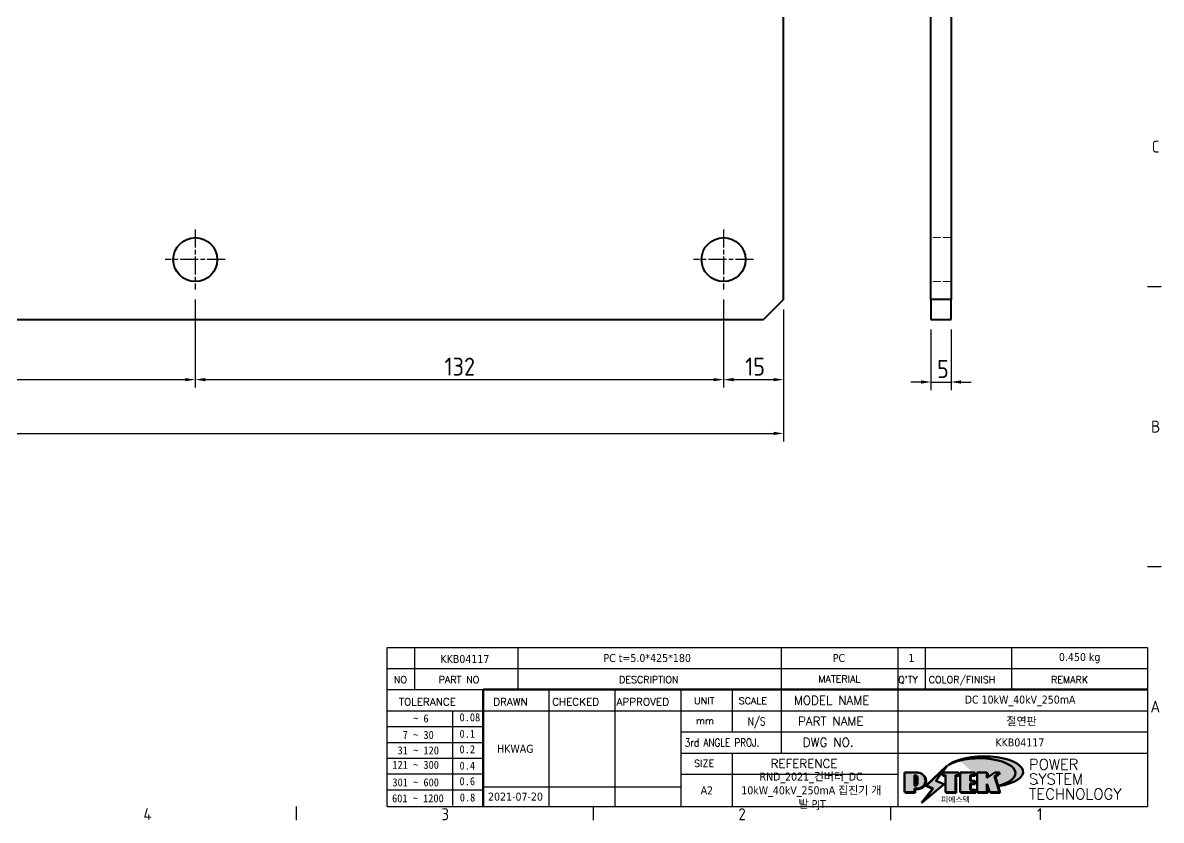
# Model space of a CAD drawing. Header units: millimetres. Extents: x 0 to 594, y 0 to 420.
# Drawn here: x 302.9 to 587.4, y 6.6 to 205.9 of the extents above; entities that cross this region are included whole.
import ezdxf
from ezdxf.enums import TextEntityAlignment as Align

# ---------------------------------------------------------------- set-up
doc = ezdxf.new("R2010")
doc.units = ezdxf.units.MM
doc.linetypes.add('CHAIN', pattern=[0.35429999999999995, 0.2362, -0.0295, 0.0591, -0.0295])
doc.linetypes.add('DASHED', pattern=[0.2067, 0.1654, -0.0413])
doc.layers.get('0').update_dxf_attribs({"color": 3, "lineweight": 25})
for name, color, linetype, lineweight in [('가려진 것(ISO)', 2, 'DASHED', 18), ('가시적인 것(ISO)', 3, 'Continuous', 40), ('경계(ISO)', 7, 'Continuous', 25), ('제목(ISO)', 5, 'Continuous', 50), ('중심 표식(ISO)', 1, 'Continuous', 25), ('치수(ISO)', 2, 'Continuous', 25), ('해치(ISO)', 7, 'Continuous', 18)]:
    doc.layers.add(name, color=color, linetype=linetype, lineweight=lineweight)
doc.styles.add('HAN_291', font='')
doc.styles.add('HAN_370', font='', dxfattribs={"width": 2})
doc.styles.add('RC_284', font='ROMANC.shx')
doc.styles.add('RC_287', font='ROMANC.shx')
doc.styles.add('RC_292', font='ROMANC.shx')
doc.styles.add('ROMANT_294', font='romant.shx')
doc.styles.add('문자 텍스트_PSTEK_POSCO', font='isocp.shx')
doc.styles.add('치수 텍스트_PSTEK_POSCO', font='isocp.shx')
doc.styles.add('텍스트 스타일198', font='tahoma.ttf')
doc.styles.add('텍스트 스타일333', font='ROMANC.shx', dxfattribs={"width": 0.800000011920929})
doc.styles.get('HAN_291').set_extended_font_data('GulimChe')
doc.styles.get('HAN_370').set_extended_font_data('GulimChe')
doc.dimstyles.new('치수_PSTEK_POSCO', dxfattribs={"dimtxt": 4.5, "dimasz": 2.5, "dimexe": 2, "dimexo": 2.5, "dimgap": 1, "dimtad": 1, "dimrnd": 1e-08, "dimdsep": 46, "dimtxsty": '치수 텍스트_PSTEK_POSCO', "dimcen": 0.09, "dimdle": 10, "dimclrd": 7, "dimclre": 7, "dimclrt": 2, "dimadec": 1, "dimazin": 2, "dimtfac": 1, "dimtmove": 0, "dimatfit": 3, "dimfxl": 0, "dimtolj": 1, "dimlwd": -1, "dimlwe": -1, "dimarcsym": 0})

# ---------------------------------------------------------------- blocks, each defined once
blk = doc.blocks.new('경계 Default Border')
at = {"layer": '경계(ISO)'}
for p, q in [((584.0000152587891, 140), (587.400016784668, 140)), ((584.0000152587891, 70), (587.400016784668, 70)), ((371.25, 10), (371.25, 6.599999666213989)), ((445.4999923706055, 10), (445.4999923706055, 6.599999666213989)), ((519.7499847412109, 10), (519.7499847412109, 6.599999666213989))]:
    blk.add_line(p, q, dxfattribs=at)
at = {"layer": '경계(ISO)', "color": 2, "char_height": 3.00000011920929, "attachment_point": 7, "style": '문자 텍스트_PSTEK_POSCO'}
for s, insert in [('C', (585.0445395201642, 173.4713944559917)), ('B', (584.8782702028949, 103.4713944559917)), ('A', (584.7144008173592, 33.49284856929444)), ('4', (333.0984701308117, 6.59999988079071)), ('3', (407.5435395229536, 6.57139439638704)), ('2', (481.752739416884, 6.57139439638704)), ('1', (556.3610661041481, 6.59999988079071))]:
    blk.add_mtext(s, dxfattribs=dict(at, insert=insert))
blk = doc.blocks.new('제목 블록 PSTEK')
h = blk.add_hatch(color=1)
edge = h.paths.add_edge_path(flags=0)
edge.add_line((314.2242174273352, 19.60711530335299), (314.2242174273352, 17.00126995915134))
edge.add_line((314.2242174273352, 17.00126995915134), (314.3485873187598, 17.00126995915134))
edge.add_arc((314.3485873187598, 17.6527312952023), 0.6514613360509371, 270, 360)
edge.add_line((315.0000486548106, 17.6527312952023), (315.0000486548106, 18.95565396730211))
edge.add_arc((314.3485873187598, 18.95565396730212), 0.6514613360508712, 0, 90)
edge.add_line((314.3485873187598, 19.60711530335299), (314.2242174273352, 19.60711530335299))
edge = h.paths.add_edge_path()
edge.add_arc((314.9847713324306, 18.28938669179658), 1.969189947606664, 269.9999999999959, 450)
edge.add_line((314.9847713324306, 20.25857663940318), (311.7664314776902, 20.25857663940324))
edge.add_line((311.7664314776902, 20.25857663940324), (311.7664314776902, 15.3430047401139))
edge.add_line((311.7664314776902, 15.3430047401139), (314.2242174273352, 15.3430047401139))
edge.add_line((314.2242174273352, 15.3430047401139), (314.2242174273352, 16.32019674418991))
edge.add_line((314.2242174273352, 16.32019674418991), (314.9847713324307, 16.32019674418991))
for color, points in [(252, [(317.2195697678507, 17.0593801673321), (322.0326348870767, 21.62682475217465), (322.2781991042243, 21.94392121864296), (317.0471853425802, 16.97985676345368), (318.7512090904202, 16.1899260703855), (316.0018030350395, 12.71868385740789), (316.3356552234328, 13.00206718743325), (318.9235935156908, 16.2694494742633)]), (5, [(321.6183518841322, 17.4193704504104), (319.5281351041078, 18.24969419629727), (322.4505835294948, 22.02344462252142), (317.2195697678507, 17.0593801673321), (318.9235935156908, 16.2694494742633), (316.1741874603099, 12.79820726128571)]), (1, [(324.4839107253602, 19.60711530335299), (325.2419748254881, 19.60711530335299), (325.2419748254881, 20.25857663940324), (321.2266040451076, 20.25857663940324), (321.2266040451076, 19.60711530335299), (321.9846681452406, 19.60711530335299), (321.9846681452406, 15.3430047401139), (324.4839107253602, 15.3430047401139)]), (252, [(324.6615819988275, 19.45905590879572), (325.4196460989604, 19.45905590879572), (325.4196460989604, 20.11051724484596), (325.2419748254881, 20.11051724484596), (325.2419748254881, 19.60711530335299), (324.4839107253602, 19.60711530335299), (324.4839107253602, 15.3430047401139), (322.1623394187076, 15.3430047401139), (322.1623394187076, 15.19494534555726), (324.6615819988275, 15.19494534555726)]), (1, [(329.2277337269622, 20.25857663940324), (325.65654113025, 20.25857663940324), (325.65654113025, 15.3430047401139), (329.3580259941756, 15.3430047401139), (329.3580259941756, 15.9944660761648), (328.1137701654877, 15.9944660761648), (328.1137701654877, 17.56360607323003), (329.2277337269622, 17.56360607323003), (329.2277337269622, 18.25543873810179), (328.1137701654877, 18.25543873810179), (328.1137701654877, 19.60711530335299), (329.2277337269622, 19.60711530335299)]), (252, [(328.2914414389548, 19.45905590879572), (329.4054050004294, 19.45905590879572), (329.4054050004294, 20.11051724484596), (329.2277337269622, 20.11051724484596), (329.2277337269622, 19.60711530335299), (328.1137701654877, 19.60711530335299), (328.1137701654877, 18.25543873810179), (328.2914414389548, 18.25543873810179)]), (1, [(332.3312149849806, 20.25857663940324), (329.8592894925411, 20.25857663940324), (329.8592894925411, 15.3430047401139), (332.3312149849806, 15.3430047401139), (332.3312149849806, 17.4318630164523), (333.0701931098801, 15.3430047401139), (335.4855464857051, 15.3430047401139), (334.2514536401189, 19.30614745124769), (335.4379594596742, 20.25857663940324), (334.3071782107978, 20.25857663940324), (332.3312149849806, 18.99741471888304)]), (252, [(332.5088862584528, 20.1105172448466), (332.3312149849806, 20.1105172448466), (332.3312149849806, 18.99741471888368), (332.5088862584528, 19.11081371413894)]), (252, [(335.6156307331414, 20.11051724484596), (335.2535118015555, 20.11051724484596), (334.2514536401189, 19.30614745124769), (335.4855464857051, 15.3430047401139), (333.1954852176545, 15.3430047401139), (333.2478643833523, 15.19494534555726), (335.6632177591723, 15.19494534555726), (334.4291249135862, 19.15808805669106)]), (252, [(321.9846681452406, 19.60711530335299), (321.4042753185749, 19.60711530335299), (321.4042753185749, 19.45905590879572), (321.9846681452406, 19.45905590879572)]), (252, [(328.2914414389548, 17.41554667867274), (329.4054050004294, 17.41554667867274), (329.4054050004294, 18.10737934354514), (329.2277337269622, 18.10737934354514), (329.2277337269622, 17.56360607323003), (328.1137701654877, 17.56360607323003), (328.1137701654877, 15.9944660761648), (328.2914414389548, 15.9944660761648)]), (252, [(332.5088862584528, 16.92964231796647), (332.3312149849806, 17.43186301645164), (332.3312149849806, 15.3430047401139), (330.0369607660135, 15.3430047401139), (330.0369607660135, 15.19494534555726), (332.5088862584528, 15.19494534555726)]), (252, [(329.5356972676428, 15.8464066816075), (329.3580259941756, 15.8464066816075), (329.3580259941756, 15.3430047401139), (325.8342124037171, 15.3430047401139), (325.8342124037171, 15.19494534555726), (329.5356972676428, 15.19494534555726)])]:
    blk.add_hatch(color=color).paths.add_polyline_path(points)
h = blk.add_hatch(color=252)
edge = h.paths.add_edge_path()
edge.add_arc((314.9847713324309, 18.28938669179657), 1.969189947606666, 270, 406.8278729790604)
edge.add_arc((315.1624426058984, 18.1413272972396), 1.969189947606962, -90, 53.560984836317004, ccw=False)
edge.add_line((315.1624426058984, 16.17213734963263), (314.4018887008024, 16.17213734963263))
edge.add_line((314.4018887008024, 16.17213734963263), (314.4018887008024, 15.19494534555726))
edge.add_line((314.4018887008024, 15.19494534555726), (311.9441027511573, 15.19494534555726))
edge.add_line((311.9441027511573, 15.19494534555726), (311.9441027511573, 15.3430047401139))
edge.add_line((311.9441027511573, 15.3430047401139), (314.2242174273352, 15.3430047401139))
edge.add_line((314.2242174273352, 15.3430047401139), (314.2242174273352, 16.32019674418991))
edge.add_line((314.2242174273352, 16.32019674418991), (314.9847713324309, 16.32019674418991))
h = blk.add_hatch(color=252)
edge = h.paths.add_edge_path()
edge.add_line((314.4018887008024, 19.45905590879572), (314.5262585922315, 19.45905590879572))
edge.add_arc((314.5262585922314, 18.80759457274939), 0.6514613360463194, 60.4189348879147, 90.00000000000318, ccw=False)
edge.add_arc((314.3485873187602, 18.95565396730057), 0.6514613360524251, 39.96992292766206, 90.00000000009999)
edge.add_line((314.3485873187591, 19.60711530335307), (314.2242174273352, 19.60711530335298))
edge.add_line((314.2242174273352, 19.60711530335299), (314.2242174273352, 17.00126995915134))
edge.add_line((314.2242174273352, 17.00126995915134), (314.3485873187591, 17.00126995915134))
edge.add_arc((314.3485873187568, 17.652731295233), 0.6514613360816299, 270.0000000002, 274.6930825552478)
edge.add_line((314.4018887008024, 17.0034541317032), (314.4018887008024, 19.45905590879572))
at = {"layer": '해치(ISO)'}
h = blk.add_hatch(color=140, dxfattribs=at)
edge = h.paths.add_edge_path()
edge.add_ellipse((330.3660919371412, 20.15576403068321), major_axis=(9.100907360794343, 0), ratio=0.4069904968023172, start_angle=301.3098473703837, end_angle=507.7436900681698)
edge.add_ellipse((331.5340919371412, 20.4634168429492), major_axis=(-9.82350664112931, 0), ratio=0.3942600559756514, start_angle=111.51207141178469, end_angle=334.47025347086895, ccw=False)
edge.add_line((335.1363447531188, 16.8601935978785), (335.0955236905705, 16.99119398620872))
at = {"color": 180}
for p, q in [((182.475792979055, 11.79100474011392), (182.4757929790549, 51.56524660363496)), ((182.4757929790549, 51.56524660363496), (372.4757929537551, 51.56524660363496)), ((189.2651435055721, 51.56524660363496), (189.2651435055722, 41.00524660363494)), ((215.2152739891528, 41.00524660363494), (215.2152739891528, 51.56524660363496)), ((280.8758854511282, 51.56524660363496), (280.8758854511282, 41.00524660363494)), ((310.0881549537552, 51.56524660363496), (310.0881549537553, 41.00524660363494)), ((316.9044520275131, 51.56524660363496), (316.9044520275127, 41.00524660363494)), ((338.4566026226726, 51.56524660363496), (338.4566026226727, 41.00524660363494)), ((372.4757929537551, 51.56524660363496), (372.4757929537551, 11.79100474011389)), ((182.475792979055, 46.2852466036349), (372.4757929537551, 46.28524660363492)), ((182.475792979055, 41.00524660363493), (206.451475290024, 41.00524660363493)), ((222.9401812389276, 11.79100474011392), (222.9401812389276, 41.00524660363494)), ((239.4288871878316, 11.79100474011392), (239.4288871878316, 41.00524660363494)), ((255.9175931367356, 11.79100474011392), (255.9175931367356, 41.00524660363494)), ((268.6918866058747, 41.00524660363494), (268.6918866058747, 30.44524660363498)), ((280.8758854511282, 41.00524660363494), (280.8758854511282, 25.16524660363502)), ((310.088154953755, 41.00524660363494), (310.088154953755, 11.79100474011392)), ((182.475792979055, 35.72524660363497), (206.451475290024, 35.72524660363497)), ((198.8621818849491, 12.02524660363491), (198.8621818849491, 35.72524660363497)), ((206.451475290024, 35.72524660363497), (372.4757929537551, 35.72524660363497)), ((182.475792979055, 31.77524660363492), (206.451475290024, 31.77524660363492)), ((255.917593136736, 30.44524660363498), (372.4757929537552, 30.44524660363501)), ((182.475792979055, 27.82524660363487), (206.451475290024, 27.82524660363487)), ((182.475792979055, 23.87524660363505), (206.451475290024, 23.87524660363505)), ((255.9175931367359, 25.16524660363502), (372.4757929537552, 25.165246603635)), ((268.6918866058744, 25.16524660363502), (268.6918866058744, 11.79100474011392)), ((182.475792979055, 19.92524660363478), (206.451475290024, 19.92524660363478)), ((255.9175931367359, 19.88524660363481), (310.0881549537553, 19.88524660363481)), ((182.475792979055, 15.97524660363496), (206.451475290024, 15.97524660363496)), ((206.451475290024, 16.74100474011396), (255.9175931367359, 16.74100474011396)), ((182.475792979055, 11.79100474011392), (372.4757929537551, 11.79100474011389))]:
    blk.add_line(p, q, dxfattribs=at)
at = {"color": 7, "lineweight": 50}
for p, q in [((206.4514752900237, 11.79100474011392), (206.4514752900237, 41.00524660363494)), ((206.451475290024, 41.00524660363494), (372.4757929537551, 41.00524660363496))]:
    blk.add_line(p, q, dxfattribs=at)
at = {"color": 7}
for p, q in [((311.7664314776902, 20.25900474011391), (311.7664314776902, 15.34300474011391)), ((314.9847713324309, 20.25857663940324), (311.7664314776902, 20.25857663940324)), ((314.9847713324309, 20.25857663940324), (311.7664314776902, 20.25857663940324)), ((311.7664314776902, 20.25857663940324), (311.7664314776902, 15.3430047401139)), ((322.2781991042243, 21.94392121864296), (317.0471853425802, 16.97985676345368)), ((322.4505835294948, 22.02344462252142), (317.2195697678507, 17.0593801673321)), ((317.2195697678507, 17.0593801673321), (322.0326348870767, 21.62682475217465)), ((319.5281351041078, 18.24969419629727), (322.4505835294948, 22.02344462252142)), ((325.2419748254881, 20.25857663940324), (321.2266040451076, 20.25857663940324)), ((321.2266040451076, 20.25857663940324), (321.2266040451076, 19.60711530335299)), ((325.2419748254881, 20.25857663940324), (321.2266040451076, 20.25857663940324)), ((321.2266040451076, 20.25857663940324), (321.2266040451076, 19.60711530335299)), ((322.0326348870767, 21.62682475217465), (322.2781991042243, 21.94392121864296)), ((325.2419748254881, 19.60711530335299), (325.2419748254881, 20.25857663940324)), ((325.2419748254881, 19.60711530335299), (325.2419748254881, 20.25857663940324)), ((325.4196460989604, 20.11051724484596), (325.2419748254881, 20.11051724484596)), ((325.2419748254881, 20.11051724484596), (325.2419748254881, 19.60711530335299)), ((325.4196460989604, 19.45905590879572), (325.4196460989604, 20.11051724484596)), ((329.2277337269622, 20.25857663940324), (325.65654113025, 20.25857663940324)), ((325.65654113025, 20.25857663940324), (325.65654113025, 15.3430047401139)), ((325.65654113025, 20.25857663940324), (325.65654113025, 15.3430047401139)), ((329.2277337269622, 20.25857663940324), (325.65654113025, 20.25857663940324)), ((329.2277337269622, 19.60711530335299), (329.2277337269622, 20.25857663940324)), ((329.2277337269622, 19.60711530335299), (329.2277337269622, 20.25857663940324)), ((329.4054050004294, 20.11051724484596), (329.2277337269622, 20.11051724484596)), ((329.2277337269622, 20.11051724484596), (329.2277337269622, 19.60711530335299)), ((329.4054050004294, 19.45905590879572), (329.4054050004294, 20.11051724484596)), ((332.3312149849806, 20.25857663940324), (329.8592894925411, 20.25857663940324)), ((329.8592894925411, 20.25857663940324), (329.8592894925411, 15.3430047401139)), ((329.8592894925411, 20.25857663940324), (329.8592894925411, 15.3430047401139)), ((332.3312149849806, 20.25857663940324), (329.8592894925411, 20.25857663940324)), ((334.3071782107978, 20.25857663940324), (332.3312149849806, 18.99741471888304)), ((332.3312149849806, 18.99741471888304), (332.3312149849806, 20.25857663940324)), ((334.3071782107978, 20.25857663940324), (332.3312149849806, 18.99741471888304)), ((332.3312149849806, 18.99741471888304), (332.3312149849806, 20.25857663940324)), ((332.5088862584528, 20.1105172448466), (332.3312149849806, 20.1105172448466)), ((332.3312149849806, 20.1105172448466), (332.3312149849806, 18.99741471888368)), ((332.5088862584528, 19.11081371413894), (332.5088862584528, 20.1105172448466)), ((334.2514536401189, 19.30614745124769), (335.4379594596742, 20.25857663940324)), ((334.2514536401189, 19.30614745124769), (335.4379594596742, 20.25857663940324)), ((335.2535118015555, 20.11051724484596), (334.2514536401189, 19.30614745124769)), ((335.4379594596742, 20.25857663940324), (334.3071782107978, 20.25857663940324)), ((335.4379594596742, 20.25857663940324), (334.3071782107978, 20.25857663940324)), ((334.4291249135862, 19.15808805669104), (335.6156307331414, 20.11051724484596)), ((335.6156307331414, 20.11051724484596), (335.2535118015555, 20.11051724484596)), ((314.2242174273352, 17.00126995915134), (314.2242174273352, 19.60711530335299)), ((314.2242174273352, 19.60711530335299), (314.3485873187591, 19.60711530335299)), ((314.3485873187591, 19.60711530335299), (314.2242174273352, 19.60711530335299)), ((314.2242174273352, 19.60711530335299), (314.2242174273352, 17.00126995915134)), ((314.2242174273352, 17.00126995915134), (314.2242174273352, 19.60711530335299)), ((314.2242174273352, 19.60711530335299), (314.3485873187591, 19.60711530335299)), ((314.4018887008024, 19.45905590879572), (314.5262585922314, 19.45905590879572)), ((314.4018887008024, 17.0034541317032), (314.4018887008024, 19.45905590879572)), ((315.0000486548106, 18.95565396730275), (315.0000486548106, 17.65273129520161)), ((315.0000486548106, 18.95565396730275), (315.0000486548106, 17.65273129520161)), ((316.1741874603099, 12.79820726128571), (321.6183518841322, 17.4193704504104)), ((321.6183518841322, 17.4193704504104), (319.5281351041078, 18.24969419629727)), ((321.2266040451076, 19.60711530335299), (321.9846681452406, 19.60711530335299)), ((321.2266040451076, 19.60711530335299), (321.9846681452406, 19.60711530335299)), ((321.4042753185749, 19.60711530335299), (321.4042753185749, 19.45905590879572)), ((321.9846681452406, 19.60711530335299), (321.4042753185749, 19.60711530335299)), ((321.4042753185749, 19.45905590879572), (321.9846681452406, 19.45905590879572)), ((321.9846681452406, 19.60711530335299), (321.9846681452406, 15.3430047401139)), ((321.9846681452406, 19.45905590879572), (321.9846681452406, 19.60711530335299)), ((321.9846681452406, 19.60711530335299), (321.9846681452406, 15.3430047401139)), ((324.4839107253602, 19.60711530335299), (325.2419748254881, 19.60711530335299)), ((324.4839107253602, 15.3430047401139), (324.4839107253602, 19.60711530335299)), ((325.2419748254881, 19.60711530335299), (324.4839107253602, 19.60711530335299)), ((324.4839107253602, 19.60711530335299), (324.4839107253602, 15.3430047401139)), ((324.4839107253602, 19.60711530335299), (325.2419748254881, 19.60711530335299)), ((324.4839107253602, 15.3430047401139), (324.4839107253602, 19.60711530335299)), ((324.6615819988275, 19.45905590879572), (325.4196460989604, 19.45905590879572)), ((324.6615819988275, 15.19494534555726), (324.6615819988275, 19.45905590879572)), ((328.1137701654877, 18.25543873810179), (328.1137701654877, 19.60711530335299)), ((328.1137701654877, 19.60711530335299), (329.2277337269622, 19.60711530335299)), ((329.2277337269622, 19.60711530335299), (328.1137701654877, 19.60711530335299)), ((328.1137701654877, 19.60711530335299), (328.1137701654877, 18.25543873810179)), ((328.1137701654877, 18.25543873810179), (328.1137701654877, 19.60711530335299)), ((328.1137701654877, 19.60711530335299), (329.2277337269622, 19.60711530335299)), ((329.2277337269622, 18.25543873810179), (328.1137701654877, 18.25543873810179)), ((328.1137701654877, 18.25543873810179), (328.2914414389548, 18.25543873810179)), ((329.2277337269622, 18.25543873810179), (328.1137701654877, 18.25543873810179)), ((328.1137701654877, 17.56360607323003), (329.2277337269622, 17.56360607323003)), ((328.1137701654877, 15.9944660761648), (328.1137701654877, 17.56360607323003)), ((329.2277337269622, 17.56360607323003), (328.1137701654877, 17.56360607323003)), ((328.1137701654877, 17.56360607323003), (328.1137701654877, 15.9944660761648)), ((328.1137701654877, 17.56360607323003), (329.2277337269622, 17.56360607323003)), ((328.1137701654877, 15.9944660761648), (328.1137701654877, 17.56360607323003)), ((328.2914414389548, 18.25543873810179), (328.2914414389548, 19.45905590879572)), ((328.2914414389548, 19.45905590879572), (329.4054050004294, 19.45905590879572)), ((328.2914414389548, 15.9944660761648), (328.2914414389548, 17.41554667867274)), ((328.2914414389548, 17.41554667867274), (329.4054050004294, 17.41554667867274)), ((329.2277337269622, 17.56360607323003), (329.2277337269622, 18.25543873810179)), ((329.2277337269622, 17.56360607323003), (329.2277337269622, 18.25543873810179)), ((329.4054050004294, 18.10737934354514), (329.2277337269622, 18.10737934354514)), ((329.2277337269622, 18.10737934354514), (329.2277337269622, 17.56360607323003)), ((329.4054050004294, 17.41554667867274), (329.4054050004294, 18.10737934354514)), ((332.3312149849806, 18.99741471888368), (332.5088862584528, 19.11081371413894)), ((332.3312149849806, 17.4318630164523), (333.0701931098801, 15.3430047401139)), ((332.3312149849806, 15.3430047401139), (332.3312149849806, 17.4318630164523)), ((332.5088862584528, 16.92964231796647), (332.3312149849806, 17.43186301645164)), ((332.3312149849806, 17.43186301645164), (332.3312149849806, 15.3430047401139)), ((332.3312149849806, 17.4318630164523), (333.0701931098801, 15.3430047401139)), ((332.3312149849806, 15.3430047401139), (332.3312149849806, 17.4318630164523)), ((335.4855464857051, 15.3430047401139), (334.2514536401189, 19.30614745124769)), ((334.2514536401189, 19.30614745124769), (335.4855464857051, 15.3430047401139)), ((335.4855464857051, 15.3430047401139), (334.2514536401189, 19.30614745124769)), ((335.6632177591723, 15.19494534555726), (334.4291249135862, 19.15808805669104)), ((345.0447381189468, 17.50375595811051), (344.9867755289346, 17.689895936919)), ((311.7664314776902, 15.3430047401139), (314.2242174273352, 15.3430047401139)), ((311.7664314776902, 15.3430047401139), (314.2242174273352, 15.3430047401139)), ((314.2242174273352, 15.3430047401139), (311.9441027511573, 15.3430047401139)), ((311.9441027511573, 15.3430047401139), (311.9441027511573, 15.19494534555726)), ((311.9441027511573, 15.19494534555726), (314.4018887008024, 15.19494534555726)), ((314.3485873187591, 17.00126995915134), (314.2242174273352, 17.00126995915134)), ((314.2242174273352, 17.00126995915134), (314.3485873187591, 17.00126995915134)), ((314.3485873187591, 17.00126995915134), (314.2242174273352, 17.00126995915134)), ((314.2242174273352, 16.32019674418991), (314.9847713324309, 16.32019674418991)), ((314.2242174273352, 15.3430047401139), (314.2242174273352, 16.32019674418991)), ((314.9847713324309, 16.32019674418991), (314.2242174273352, 16.32019674418991)), ((314.2242174273352, 16.32019674418991), (314.2242174273352, 15.3430047401139)), ((314.2242174273352, 16.32019674418991), (314.9847713324309, 16.32019674418991)), ((314.2242174273352, 15.3430047401139), (314.2242174273352, 16.32019674418991)), ((314.4018887008024, 16.17213734963263), (315.162442605898, 16.17213734963263)), ((314.4018887008024, 15.19494534555726), (314.4018887008024, 16.17213734963263)), ((318.7512090904202, 16.1899260703855), (316.0018030350395, 12.71868385740789)), ((318.9235935156908, 16.2694494742633), (316.1741874603099, 12.79820726128571)), ((316.3356552234328, 13.00206718743325), (318.9235935156908, 16.2694494742633)), ((317.0471853425802, 16.97985676345368), (318.7512090904202, 16.1899260703855)), ((318.9235935156908, 16.2694494742633), (317.2195697678507, 17.0593801673321)), ((317.2195697678507, 17.0593801673321), (318.9235935156908, 16.2694494742633)), ((321.9846681452406, 15.3430047401139), (324.4839107253602, 15.3430047401139)), ((321.9846681452406, 15.3430047401139), (324.4839107253602, 15.3430047401139)), ((324.4839107253602, 15.3430047401139), (322.1623394187076, 15.3430047401139)), ((322.1623394187076, 15.3430047401139), (322.1623394187076, 15.19494534555726)), ((322.1623394187076, 15.19494534555726), (324.6615819988275, 15.19494534555726)), ((325.65654113025, 15.3430047401139), (329.3580259941756, 15.3430047401139)), ((325.65654113025, 15.3430047401139), (329.3580259941756, 15.3430047401139)), ((329.3580259941756, 15.3430047401139), (325.8342124037171, 15.3430047401139)), ((325.8342124037171, 15.3430047401139), (325.8342124037171, 15.19494534555726)), ((325.8342124037171, 15.19494534555726), (329.5356972676428, 15.19494534555726)), ((329.3580259941756, 15.9944660761648), (328.1137701654877, 15.9944660761648)), ((328.1137701654877, 15.9944660761648), (328.2914414389548, 15.9944660761648)), ((329.3580259941756, 15.9944660761648), (328.1137701654877, 15.9944660761648)), ((329.3580259941756, 15.3430047401139), (329.3580259941756, 15.9944660761648)), ((329.3580259941756, 15.3430047401139), (329.3580259941756, 15.9944660761648)), ((329.5356972676428, 15.8464066816075), (329.3580259941756, 15.8464066816075)), ((329.3580259941756, 15.8464066816075), (329.3580259941756, 15.3430047401139)), ((329.5356972676428, 15.19494534555726), (329.5356972676428, 15.8464066816075)), ((329.8592894925411, 15.3430047401139), (332.3312149849806, 15.3430047401139)), ((329.8592894925411, 15.3430047401139), (332.3312149849806, 15.3430047401139)), ((332.3312149849806, 15.3430047401139), (330.0369607660135, 15.3430047401139)), ((330.0369607660135, 15.3430047401139), (330.0369607660135, 15.19494534555726)), ((330.0369607660135, 15.19494534555726), (332.5088862584528, 15.19494534555726)), ((332.5088862584528, 15.19494534555726), (332.5088862584528, 16.92964231796647)), ((333.0701931098801, 15.3430047401139), (335.4855464857051, 15.3430047401139)), ((333.0701931098801, 15.3430047401139), (335.4855464857051, 15.3430047401139)), ((335.4855464857051, 15.3430047401139), (333.1954852176545, 15.3430047401139)), ((333.1954852176545, 15.3430047401139), (333.2478643833523, 15.19494534555726)), ((333.2478643833523, 15.19494534555726), (335.6632177591723, 15.19494534555726)), ((316.0018030350395, 12.71868385740789), (316.3356552234328, 13.00206718743325))]:
    blk.add_line(p, q, dxfattribs=at)
at = {"color": 1}
for p, q in [((314.9847713324309, 20.25857663940324), (311.7664314776902, 20.25857663940324)), ((311.7664314776902, 20.25857663940324), (311.7664314776902, 15.3430047401139)), ((325.2419748254881, 20.25857663940324), (321.2266040451076, 20.25857663940324)), ((321.2266040451076, 20.25857663940324), (321.2266040451076, 19.60711530335299)), ((325.2419748254881, 19.60711530335299), (325.2419748254881, 20.25857663940324)), ((329.2277337269622, 20.25857663940324), (325.65654113025, 20.25857663940324)), ((325.65654113025, 20.25857663940324), (325.65654113025, 15.3430047401139)), ((329.2277337269622, 19.60711530335299), (329.2277337269622, 20.25857663940324)), ((332.3312149849806, 20.25857663940324), (329.8592894925411, 20.25857663940324)), ((329.8592894925411, 20.25857663940324), (329.8592894925411, 15.3430047401139)), ((334.3071782107978, 20.25857663940324), (332.3312149849806, 18.99741471888304)), ((332.3312149849806, 18.99741471888304), (332.3312149849806, 20.25857663940324)), ((334.2514536401189, 19.30614745124769), (335.4379594596742, 20.25857663940324)), ((335.4379594596742, 20.25857663940324), (334.3071782107978, 20.25857663940324)), ((314.2242174273352, 17.00126995915134), (314.2242174273352, 19.60711530335299)), ((314.2242174273352, 19.60711530335299), (314.3485873187591, 19.60711530335299)), ((315.0000486548106, 18.95565396730275), (315.0000486548106, 17.65273129520161)), ((321.2266040451076, 19.60711530335299), (321.9846681452406, 19.60711530335299)), ((321.9846681452406, 19.60711530335299), (321.9846681452406, 15.3430047401139)), ((324.4839107253602, 19.60711530335299), (325.2419748254881, 19.60711530335299)), ((324.4839107253602, 15.3430047401139), (324.4839107253602, 19.60711530335299)), ((328.1137701654877, 18.25543873810179), (328.1137701654877, 19.60711530335299)), ((328.1137701654877, 19.60711530335299), (329.2277337269622, 19.60711530335299)), ((329.2277337269622, 18.25543873810179), (328.1137701654877, 18.25543873810179)), ((328.1137701654877, 17.56360607323003), (329.2277337269622, 17.56360607323003)), ((328.1137701654877, 15.9944660761648), (328.1137701654877, 17.56360607323003)), ((329.2277337269622, 17.56360607323003), (329.2277337269622, 18.25543873810179)), ((332.3312149849806, 17.4318630164523), (333.0701931098801, 15.3430047401139)), ((332.3312149849806, 15.3430047401139), (332.3312149849806, 17.4318630164523)), ((335.4855464857051, 15.3430047401139), (334.2514536401189, 19.30614745124769)), ((311.7664314776902, 15.3430047401139), (314.2242174273352, 15.3430047401139)), ((314.3485873187591, 17.00126995915134), (314.2242174273352, 17.00126995915134)), ((314.2242174273352, 16.32019674418991), (314.9847713324309, 16.32019674418991)), ((314.2242174273352, 15.3430047401139), (314.2242174273352, 16.32019674418991)), ((321.9846681452406, 15.3430047401139), (324.4839107253602, 15.3430047401139)), ((325.65654113025, 15.3430047401139), (329.3580259941756, 15.3430047401139)), ((329.3580259941756, 15.9944660761648), (328.1137701654877, 15.9944660761648)), ((329.3580259941756, 15.3430047401139), (329.3580259941756, 15.9944660761648)), ((329.8592894925411, 15.3430047401139), (332.3312149849806, 15.3430047401139)), ((333.0701931098801, 15.3430047401139), (335.4855464857051, 15.3430047401139))]:
    blk.add_line(p, q, dxfattribs=at)
at = {"color": 5}
for p, q in [((322.4505835294948, 22.02344462252142), (317.2195697678507, 17.0593801673321)), ((319.5281351041078, 18.24969419629727), (322.4505835294948, 22.02344462252142)), ((316.1741874603099, 12.79820726128571), (321.6183518841322, 17.4193704504104)), ((321.6183518841322, 17.4193704504104), (319.5281351041078, 18.24969419629727)), ((318.9235935156908, 16.2694494742633), (316.1741874603099, 12.79820726128571)), ((317.2195697678507, 17.0593801673321), (318.9235935156908, 16.2694494742633))]:
    blk.add_line(p, q, dxfattribs=at)
at = {"color": 7}
for centre, radius, start, end in [((314.9847713324309, 18.28938669179658), 1.969189947606665, 270, 90), ((314.9847713324309, 18.28938669179658), 1.969189947606665, 270, 90), ((314.3485873187598, 18.95565396730211), 0.6514613360508712, 0, 90), ((314.3485873187602, 18.95565396730057), 0.6514613360524251, 39.96992292766117, 90), ((314.3485873187598, 18.95565396730212), 0.6514613360508712, 0, 90), ((314.3485873187597, 17.65273129520228), 0.6514613360509381, 270, 0), ((314.3485873187598, 17.6527312952023), 0.6514613360509381, 270, 0), ((314.5262585922314, 18.80759457274939), 0.6514613360463193, 60.41893488791137, 90), ((314.9847713324307, 18.2893866917965), 1.969189947606594, 270, 46.82787297909833), ((315.1624426058984, 18.1413272972396), 1.969189947606961, 270, 53.56098483636067), ((314.3485873187568, 17.652731295233), 0.6514613360816299, 270, 274.6930825552478)]:
    blk.add_arc(centre, radius, start, end, dxfattribs=at)
at = {"color": 1}
for centre, radius, start, end in [((314.9847713324309, 18.28938669179657), 1.969189947606665, 270, 90), ((314.3485873187598, 18.95565396730211), 0.6514613360508712, 0, 90), ((314.3485873187598, 17.6527312952023), 0.6514613360509381, 270, 0)]:
    blk.add_arc(centre, radius, start, end, dxfattribs=at)
at = {"layer": '제목(ISO)', "lineweight": 18}
blk.add_line((182.475792979055, 35.72500474011393), (182.475792979055, 11.79100474011392), dxfattribs=at)
at = {"layer": '제목(ISO)'}
for p, q in [((314.9847713324306, 20.25857663940324), (311.7664314776902, 20.25857663940324)), ((311.7664314776902, 20.25857663940324), (311.7664314776902, 15.3430047401139)), ((322.2781991042243, 21.94392121864296), (317.0471853425802, 16.97985676345368)), ((322.4505835294948, 22.02344462252142), (317.2195697678507, 17.0593801673321)), ((317.2195697678507, 17.0593801673321), (322.0326348870767, 21.62682475217465)), ((319.5281351041078, 18.24969419629727), (322.4505835294948, 22.02344462252142)), ((325.2419748254881, 20.25857663940324), (321.2266040451076, 20.25857663940324)), ((321.2266040451076, 20.25857663940324), (321.2266040451076, 19.60711530335299)), ((322.0326348870767, 21.62682475217465), (322.2781991042243, 21.94392121864296)), ((325.2419748254881, 19.60711530335299), (325.2419748254881, 20.25857663940324)), ((325.4196460989604, 20.11051724484596), (325.2419748254881, 20.11051724484596)), ((325.2419748254881, 20.11051724484596), (325.2419748254881, 19.60711530335299)), ((325.4196460989604, 19.45905590879572), (325.4196460989604, 20.11051724484596)), ((329.2277337269622, 20.25857663940324), (325.65654113025, 20.25857663940324)), ((325.65654113025, 20.25857663940324), (325.65654113025, 15.3430047401139)), ((329.2277337269622, 19.60711530335299), (329.2277337269622, 20.25857663940324)), ((329.4054050004294, 20.11051724484596), (329.2277337269622, 20.11051724484596)), ((329.2277337269622, 20.11051724484596), (329.2277337269622, 19.60711530335299)), ((329.4054050004294, 19.45905590879572), (329.4054050004294, 20.11051724484596)), ((332.3312149849806, 20.25857663940324), (329.8592894925411, 20.25857663940324)), ((329.8592894925411, 20.25857663940324), (329.8592894925411, 15.3430047401139)), ((334.3071782107978, 20.25857663940324), (332.3312149849806, 18.99741471888304)), ((332.3312149849806, 18.99741471888304), (332.3312149849806, 20.25857663940324)), ((332.5088862584528, 20.1105172448466), (332.3312149849806, 20.1105172448466)), ((332.3312149849806, 20.1105172448466), (332.3312149849806, 18.99741471888368)), ((332.5088862584528, 19.11081371413894), (332.5088862584528, 20.1105172448466)), ((334.2514536401189, 19.30614745124769), (335.4379594596742, 20.25857663940324)), ((335.2535118015555, 20.11051724484596), (334.2514536401189, 19.30614745124769)), ((335.4379594596742, 20.25857663940324), (334.3071782107978, 20.25857663940324)), ((334.4291249135862, 19.15808805669106), (335.6156307331414, 20.11051724484596)), ((335.6156307331414, 20.11051724484596), (335.2535118015555, 20.11051724484596)), ((314.2242174273352, 17.00126995915134), (314.2242174273352, 19.60711530335299)), ((314.2242174273352, 19.60711530335299), (314.3485873187598, 19.60711530335299)), ((314.3485873187591, 19.60711530335299), (314.2242174273352, 19.60711530335299)), ((314.2242174273352, 19.60711530335299), (314.2242174273352, 17.00126995915134)), ((314.4018887008024, 19.45905590879572), (314.5262585922314, 19.45905590879572)), ((314.4018887008024, 17.0034541317032), (314.4018887008024, 19.45905590879572)), ((315.0000486548106, 18.95565396730211), (315.0000486548106, 17.6527312952023)), ((316.1741874603099, 12.79820726128571), (321.6183518841322, 17.4193704504104)), ((321.6183518841322, 17.4193704504104), (319.5281351041078, 18.24969419629727)), ((321.2266040451076, 19.60711530335299), (321.9846681452406, 19.60711530335299)), ((321.9846681452406, 19.60711530335299), (321.4042753185749, 19.60711530335299)), ((321.4042753185749, 19.60711530335299), (321.4042753185749, 19.45905590879572)), ((321.4042753185749, 19.45905590879572), (321.9846681452406, 19.45905590879572)), ((321.9846681452406, 19.60711530335299), (321.9846681452406, 15.3430047401139)), ((321.9846681452406, 19.45905590879572), (321.9846681452406, 19.60711530335299)), ((324.4839107253602, 19.60711530335299), (325.2419748254881, 19.60711530335299)), ((324.4839107253602, 15.3430047401139), (324.4839107253602, 19.60711530335299)), ((325.2419748254881, 19.60711530335299), (324.4839107253602, 19.60711530335299)), ((324.4839107253602, 19.60711530335299), (324.4839107253602, 15.3430047401139)), ((324.6615819988275, 19.45905590879572), (325.4196460989604, 19.45905590879572)), ((324.6615819988275, 15.19494534555726), (324.6615819988275, 19.45905590879572)), ((328.1137701654877, 18.25543873810179), (328.1137701654877, 19.60711530335299)), ((328.1137701654877, 19.60711530335299), (329.2277337269622, 19.60711530335299)), ((329.2277337269622, 19.60711530335299), (328.1137701654877, 19.60711530335299)), ((328.1137701654877, 19.60711530335299), (328.1137701654877, 18.25543873810179)), ((329.2277337269622, 18.25543873810179), (328.1137701654877, 18.25543873810179)), ((328.1137701654877, 18.25543873810179), (328.2914414389548, 18.25543873810179)), ((328.1137701654877, 15.9944660761648), (328.1137701654877, 17.56360607323003)), ((328.1137701654877, 17.56360607323003), (329.2277337269622, 17.56360607323003)), ((329.2277337269622, 17.56360607323003), (328.1137701654877, 17.56360607323003)), ((328.1137701654877, 17.56360607323003), (328.1137701654877, 15.9944660761648)), ((328.2914414389548, 19.45905590879572), (329.4054050004294, 19.45905590879572)), ((328.2914414389548, 18.25543873810179), (328.2914414389548, 19.45905590879572)), ((328.2914414389548, 17.41554667867274), (329.4054050004294, 17.41554667867274)), ((328.2914414389548, 15.9944660761648), (328.2914414389548, 17.41554667867274)), ((329.2277337269622, 17.56360607323003), (329.2277337269622, 18.25543873810179)), ((329.4054050004294, 18.10737934354514), (329.2277337269622, 18.10737934354514)), ((329.2277337269622, 18.10737934354514), (329.2277337269622, 17.56360607323003)), ((329.4054050004294, 17.41554667867274), (329.4054050004294, 18.10737934354514)), ((332.3312149849806, 18.99741471888368), (332.5088862584528, 19.11081371413894)), ((332.3312149849806, 15.3430047401139), (332.3312149849806, 17.4318630164523)), ((332.3312149849806, 17.4318630164523), (333.0701931098801, 15.3430047401139)), ((332.5088862584528, 16.92964231796647), (332.3312149849806, 17.43186301645164)), ((332.3312149849806, 17.43186301645164), (332.3312149849806, 15.3430047401139)), ((335.4855464857051, 15.3430047401139), (334.2514536401189, 19.30614745124769)), ((334.2514536401189, 19.30614745124769), (335.4855464857051, 15.3430047401139)), ((335.6632177591723, 15.19494534555726), (334.4291249135862, 19.15808805669106)), ((311.7664314776902, 15.3430047401139), (314.2242174273352, 15.3430047401139)), ((314.2242174273352, 15.3430047401139), (311.9441027511573, 15.3430047401139)), ((311.9441027511573, 15.3430047401139), (311.9441027511573, 15.19494534555726)), ((311.9441027511573, 15.19494534555726), (314.4018887008024, 15.19494534555726)), ((314.3485873187598, 17.00126995915134), (314.2242174273352, 17.00126995915134)), ((314.2242174273352, 17.00126995915134), (314.3485873187591, 17.00126995915134)), ((314.2242174273352, 15.3430047401139), (314.2242174273352, 16.32019674418991)), ((314.2242174273352, 16.32019674418991), (314.9847713324307, 16.32019674418991)), ((314.9847713324309, 16.32019674418991), (314.2242174273352, 16.32019674418991)), ((314.2242174273352, 16.32019674418991), (314.2242174273352, 15.3430047401139)), ((314.4018887008024, 15.19494534555726), (314.4018887008024, 16.17213734963263)), ((314.4018887008024, 16.17213734963263), (315.1624426058984, 16.17213734963263)), ((318.7512090904202, 16.1899260703855), (316.0018030350395, 12.71868385740789)), ((318.9235935156908, 16.2694494742633), (316.1741874603099, 12.79820726128571)), ((316.3356552234328, 13.00206718743325), (318.9235935156908, 16.2694494742633)), ((317.0471853425802, 16.97985676345368), (318.7512090904202, 16.1899260703855)), ((317.2195697678507, 17.0593801673321), (318.9235935156908, 16.2694494742633)), ((318.9235935156908, 16.2694494742633), (317.2195697678507, 17.0593801673321)), ((321.9846681452406, 15.3430047401139), (324.4839107253602, 15.3430047401139)), ((324.4839107253602, 15.3430047401139), (322.1623394187076, 15.3430047401139)), ((322.1623394187076, 15.3430047401139), (322.1623394187076, 15.19494534555726)), ((322.1623394187076, 15.19494534555726), (324.6615819988275, 15.19494534555726)), ((325.65654113025, 15.3430047401139), (329.3580259941756, 15.3430047401139)), ((329.3580259941756, 15.3430047401139), (325.8342124037171, 15.3430047401139)), ((325.8342124037171, 15.3430047401139), (325.8342124037171, 15.19494534555726)), ((325.8342124037171, 15.19494534555726), (329.5356972676428, 15.19494534555726)), ((329.3580259941756, 15.9944660761648), (328.1137701654877, 15.9944660761648)), ((328.1137701654877, 15.9944660761648), (328.2914414389548, 15.9944660761648)), ((329.3580259941756, 15.3430047401139), (329.3580259941756, 15.9944660761648)), ((329.5356972676428, 15.8464066816075), (329.3580259941756, 15.8464066816075)), ((329.3580259941756, 15.8464066816075), (329.3580259941756, 15.3430047401139)), ((329.5356972676428, 15.19494534555726), (329.5356972676428, 15.8464066816075)), ((329.8592894925411, 15.3430047401139), (332.3312149849806, 15.3430047401139)), ((332.3312149849806, 15.3430047401139), (330.0369607660135, 15.3430047401139)), ((330.0369607660135, 15.3430047401139), (330.0369607660135, 15.19494534555726)), ((330.0369607660135, 15.19494534555726), (332.5088862584528, 15.19494534555726)), ((332.5088862584528, 15.19494534555726), (332.5088862584528, 16.92964231796647)), ((333.0701931098801, 15.3430047401139), (335.4855464857051, 15.3430047401139)), ((335.4855464857051, 15.3430047401139), (333.1954852176545, 15.3430047401139)), ((333.1954852176545, 15.3430047401139), (333.2478643833523, 15.19494534555726)), ((333.2478643833523, 15.19494534555726), (335.6632177591723, 15.19494534555726)), ((316.0018030350395, 12.71868385740789), (316.3356552234328, 13.00206718743325))]:
    blk.add_line(p, q, dxfattribs=at)
at = {"layer": '제목(ISO)', "color": 4}
blk.add_line((335.1363447531188, 16.8601935978785), (335.0955236905705, 16.99119398620872), dxfattribs=at)
at = {"layer": '제목(ISO)'}
for centre, radius, start, end in [((314.9847713324306, 18.28938669179658), 1.969189947606664, 46.82787297909431, 90), ((314.3485873187598, 18.95565396730212), 0.6514613360508712, 0, 90), ((314.3485873187602, 18.95565396730057), 0.6514613360524251, 39.96992292766117, 90), ((314.3485873187598, 17.6527312952023), 0.6514613360509371, 270, 0), ((314.5262585922314, 18.80759457274939), 0.6514613360463193, 60.41893488791137, 90), ((314.9847713324307, 18.2893866917965), 1.969189947606594, 270, 46.82787297909833), ((314.9847713324309, 18.28938669179657), 1.969189947606666, 270, 46.8278729790603), ((315.1624426058984, 18.1413272972396), 1.969189947606962, 270, 53.56098483631701), ((314.3485873187568, 17.652731295233), 0.6514613360816299, 270, 274.6930825552478)]:
    blk.add_arc(centre, radius, start, end, dxfattribs=at)
at = {"layer": '제목(ISO)', "color": 4}
for centre, major_axis, ratio, start_param, end_param in [((331.5340919371412, 20.4634168429492), (9.82350664112931, 0), 0.3942600559756514, 5.087845455444478, 8.97919982663645), ((330.3660919371412, 20.15576403068321), (9.100907360794343, 0), 0.4069904968023172, 5.258848905294775, 8.861799147915196)]:
    blk.add_ellipse(centre, major_axis=major_axis, ratio=ratio, start_param=start_param, end_param=end_param, dxfattribs=at)
at = {"color": 2}
for s, height, style, p in [('NO', 1.742399930953979, 'RC_284', (184.135398793432, 42.62317362549192)), ('PART NO', 1.742399930953979, 'RC_284', (195.3359407378685, 42.62317362549192)), ('DESCRIPTION', 1.742399930953979, 'RC_284', (240.4025565652523, 42.62317362549192)), ("Q'TY", 1.742399930953979, 'RC_284', (310.1440786515383, 42.62317362549192)), ('COLOR/FINISH', 1.742399930953979, 'RC_284', (317.7725341324144, 42.62317362549192)), ('REMARK', 1.742399930953979, 'RC_284', (348.346649953877, 42.62317362549192)), (' TOLERANCE', 1.899999976158142, 'RC_287', (184.0872874387979, 37.00893196870329)), ('DRAWN', 1.899999976158142, 'RC_287', (208.9766620976279, 37.00893196870329)), ('CHECKED', 1.899999976158142, 'RC_287', (223.6856844514997, 37.00893196870329)), ('APPROVED', 1.899999976158142, 'RC_287', (239.7795453577791, 37.00893196870329)), ('UNIT', 1.742399930953979, 'RC_284', (259.1652673287452, 37.34317362549218)), ('SCALE', 1.742399930953979, 'RC_284', (270.2934779252897, 37.34317362549218)), ('MODEL NAME', 2.178000062704086, 'RC_292', (284.096330289083, 37.25462520371384)), ('    ~ 6', 2.000000029802322, 'HAN_291', (183.7721304966814, 32.8176515608431)), ('0.08', 2.000000029802322, 'HAN_291', (200.5467345600617, 33.09873600004101)), ('PART NAME', 2.178000062704086, 'RC_292', (285.1416959765849, 32.03045329421792)), ('mm', 1.742399930953979, 'RC_284', (259.6505418159997, 32.3543089683787)), ('  7 ~ 30', 2.000000029802322, 'HAN_291', (183.7721304966814, 28.70538114822415)), ('0.1', 2.000000029802322, 'HAN_291', (200.5467345600617, 28.98646558742206)), (' DWG NO.', 2.178000062704086, 'RC_292', (284.8124284083233, 26.75045329421772)), (' 31 ~ 120', 2.000000029802322, 'HAN_291', (183.7721304966814, 24.82628181916237)), ('0.2', 2.000000029802322, 'HAN_291', (200.5467345600617, 25.10736625836028)), ('121 ~ 300', 2.000000029802322, 'HAN_291', (183.7721304966814, 21.21401206133254)), ('0.4', 2.000000029802322, 'HAN_291', (200.5467345600617, 20.99509650053045)), ('SIZE', 1.742399930953979, 'RC_284', (259.1652673287452, 21.69497768947366)), ('REFERENCE', 2.178000062704086, 'RC_292', (278.2741065029841, 21.43214925458022)), ('301 ~ 600', 2.000000029802322, 'HAN_291', (183.7721304966814, 16.83491273227077)), ('0.6', 2.000000029802322, 'HAN_291', (200.5467345600617, 17.11599717146868)), ('601 ~ 1200', 2.000000029802322, 'HAN_291', (183.6802025156883, 12.84759660881125)), ('0.8', 2.000000029802322, 'HAN_291', (200.6097246063884, 13.05732192299702))]:
    blk.add_text(s, height=height, dxfattribs=dict(at, style=style)).set_placement(p)
at = {"color": 2, "style": 'RC_284'}
blk.add_text('MATERIAL', height=1.742399930953979, dxfattribs=at).set_placement((295.4820202024417, 43.64524660363492), align=Align.MIDDLE_CENTER)
at = {"color": 7, "style": '텍스트 스타일333', "width": 0.7999999523162842}
blk.add_text('N/S', height=2.000000029802322, dxfattribs=at).set_placement((274.7838860285014, 33.08524660363496), align=Align.MIDDLE_CENTER)
at = {"color": 2, "style": '텍스트 스타일333', "width": 0.7999999523162842}
blk.add_text('3rd ANGLE PROJ.', height=2.000000029802322, dxfattribs=at).set_placement((256.8430306642954, 26.76148381654429))
at = {"color": 7, "style": 'ROMANT_294'}
for s, p in [('POWER', (342.82727231297, 20.97115304607566)), ('SYSTEM', (342.82727231297, 17.3284636719184)), ('TECHNOLOGY', (342.82727231297, 13.57194088644453))]:
    blk.add_text(s, height=2.700000107288361, dxfattribs=at).set_placement(p)
at = {"color": 7, "insert": (320.8519732224835, 14.21236326823155), "char_height": 1.400000005960464, "attachment_point": 1, "line_spacing_factor": 0.3319999873638153, "style": 'HAN_370'}
blk.add_mtext('\\fHY견고딕|b0|i0;\\H1.4000;피에스텍', dxfattribs=at)
at = {"layer": '제목(ISO)', "color": 7, "style": '텍스트 스타일198'}
for tag, p in [('부품_번호_001', (195.7843283186424, 47.68071419841495)), ('설명_001', (236.5138258107869, 47.92245856837096)), ('재질_001', (293.8191592078832, 47.92524659519488)), ("3._Q'TY_001", (312.7051684940307, 47.92188863680521)), ('질량\\P3;_001', (350.3046145979153, 48.1643332325385)), ('1._MODEL_NAME_001', (326.7684841840689, 37.52172745615292)), ('제목_001', (337.2103315652148, 32.12933155161866)), ('부품_번호_001', (334.4435685718743, 26.80591818687283)), ('설계자_001', (209.9396160013646, 25.23446884679021)), ('프로젝트_001', (275.4908784891643, 18.26999428335376)), ('시트_크기_001', (260.7896290458918, 14.81730632141838)), ('프로젝트_002', (270.9501059153493, 14.84611504470225)), ('작성_날짜_001', (207.6723224966676, 13.26600473167383)), ('프로젝트_003', (285.2523677708828, 11.42223580605074))]:
    blk.add_attdef(tag, p, '', height=2.000000029802322, dxfattribs=at)
for tag, p in [('4._COLOR', (327.6805273250926, 48.92524660363493)), ('점검자', (231.1845342133799, 26.23312567187446)), ('엔지니어링_승인자', (247.673240162284, 26.23312567187446)), ('점검_날짜', (231.1845342133799, 14.26600474011394)), ('엔지니어링_승인_날짜', (247.6732401622839, 14.26600474011394))]:
    blk.add_attdef(tag, text='', height=2.000000029802322, dxfattribs=at).set_placement(p, align=Align.MIDDLE_CENTER)
blk = doc.blocks.new('*D27')
at = {"layer": 'Defpoints', "color": 0}
for p in [(68.0443855553284, 136.7183916419585), (493.0443855553284, 136.7183916419585), (493.0443855553284, 103.2747725565795)]:
    blk.add_point(p, dxfattribs=at)
at = {"layer": '치수(ISO)', "color": 7}
for p, q in [((68.0443855553284, 134.2183916419585), (68.0443855553284, 101.2747725565795)), ((493.0443855553284, 134.2183916419585), (493.0443855553284, 101.2747725565795)), ((70.5443855553284, 103.2747725565795), (490.5443855553284, 103.2747725565795))]:
    blk.add_line(p, q, dxfattribs=at)
for points in [[(70.5443855553284, 103.6914392232462), (70.5443855553284, 102.8581058899129), (68.0443855553284, 103.2747725565795)], [(490.5443855553284, 103.6914392232462), (490.5443855553284, 102.8581058899129), (493.0443855553284, 103.2747725565795)]]:
    blk.add_solid(points, dxfattribs=at)
at = {"layer": '치수(ISO)', "color": 2, "insert": (276.1761875037944, 106.5252154699654), "char_height": 4.5, "attachment_point": 4, "style": '치수 텍스트_PSTEK_POSCO'}
blk.add_mtext('\\A1;425', dxfattribs=at)
blk = doc.blocks.new('*D30')
at = {"layer": 'Defpoints', "color": 0}
for p in [(215.0443855553284, 139.2183916419585), (346.0443855553284, 139.2183916419585), (346.0443855553284, 116.7183916419585)]:
    blk.add_point(p, dxfattribs=at)
at = {"layer": '치수(ISO)', "color": 7}
for p, q in [((215.0443855553284, 136.7183916419585), (215.0443855553284, 114.7183916419585)), ((346.0443855553284, 136.7183916419585), (346.0443855553284, 114.7183916419585)), ((217.5443855553284, 116.7183916419585), (343.5443855553284, 116.7183916419585))]:
    blk.add_line(p, q, dxfattribs=at)
for points in [[(217.5443855553284, 117.1350583086252), (217.5443855553284, 116.3017249752918), (215.0443855553284, 116.7183916419585)], [(343.5443855553284, 117.1350583086252), (343.5443855553284, 116.3017249752918), (346.0443855553284, 116.7183916419585)]]:
    blk.add_solid(points, dxfattribs=at)
at = {"layer": '치수(ISO)', "color": 2, "insert": (277.4043855553284, 119.9683916419585), "char_height": 4.5, "attachment_point": 4, "style": '치수 텍스트_PSTEK_POSCO'}
blk.add_mtext('\\A1;131', dxfattribs=at)
blk = doc.blocks.new('*D31')
at = {"layer": 'Defpoints', "color": 0}
for p in [(346.0443855553284, 139.2183916419585), (478.0443855553284, 139.2183916419586), (478.0443855553284, 116.7183916419585)]:
    blk.add_point(p, dxfattribs=at)
at = {"layer": '치수(ISO)', "color": 7}
for p, q in [((346.0443855553284, 136.7183916419585), (346.0443855553284, 114.7183916419585)), ((478.0443855553284, 136.7183916419586), (478.0443855553284, 114.7183916419585)), ((348.5443855553284, 116.7183916419585), (475.5443855553284, 116.7183916419585))]:
    blk.add_line(p, q, dxfattribs=at)
for points in [[(348.5443855553284, 117.1350583086252), (348.5443855553284, 116.3017249752918), (346.0443855553284, 116.7183916419585)], [(475.5443855553284, 117.1350583086252), (475.5443855553284, 116.3017249752918), (478.0443855553284, 116.7183916419585)]]:
    blk.add_solid(points, dxfattribs=at)
at = {"layer": '치수(ISO)', "color": 2, "insert": (408.3192526813127, 119.9688345553443), "char_height": 4.5, "attachment_point": 4, "style": '치수 텍스트_PSTEK_POSCO'}
blk.add_mtext('\\A1;132', dxfattribs=at)
blk = doc.blocks.new('*D32')
at = {"layer": 'Defpoints', "color": 0}
for p in [(478.0443855553284, 139.2183916419586), (493.0443855553284, 136.7183916419585), (493.0443855553284, 116.7183916419585)]:
    blk.add_point(p, dxfattribs=at)
at = {"layer": '치수(ISO)', "color": 7}
for p, q in [((478.0443855553284, 136.7183916419586), (478.0443855553284, 114.7183916419585)), ((493.0443855553284, 134.2183916419585), (493.0443855553284, 114.7183916419585)), ((480.5443855553284, 116.7183916419585), (490.5443855553284, 116.7183916419585))]:
    blk.add_line(p, q, dxfattribs=at)
for points in [[(480.5443855553284, 117.1350583086252), (480.5443855553284, 116.3017249752918), (478.0443855553284, 116.7183916419585)], [(490.5443855553284, 117.1350583086252), (490.5443855553284, 116.3017249752918), (493.0443855553284, 116.7183916419585)]]:
    blk.add_solid(points, dxfattribs=at)
at = {"layer": '치수(ISO)', "color": 2, "insert": (483.4361875037944, 119.9683916419585), "char_height": 4.5, "attachment_point": 4, "style": '치수 텍스트_PSTEK_POSCO'}
blk.add_mtext('\\A1;15', dxfattribs=at)
blk = doc.blocks.new('*D33')
at = {"layer": 'Defpoints', "color": 0}
for p in [(529.8718771413235, 131.7183916419585), (534.8718771413235, 131.7183916419585), (534.8718771413235, 116.1226354778614)]:
    blk.add_point(p, dxfattribs=at)
at = {"layer": '치수(ISO)', "color": 7}
for p, q in [((529.8718771413235, 129.2183916419585), (529.8718771413235, 114.1226354778614)), ((534.8718771413235, 129.2183916419585), (534.8718771413235, 114.1226354778614)), ((527.3718771413235, 116.1226354778614), (524.8718771413235, 116.1226354778614)), ((529.8718771413235, 116.1226354778614), (534.8718771413235, 116.1226354778614)), ((537.3718771413235, 116.1226354778614), (539.8718771413235, 116.1226354778614))]:
    blk.add_line(p, q, dxfattribs=at)
for points in [[(527.3718771413235, 116.5393021445281), (527.3718771413235, 115.7059688111948), (529.8718771413235, 116.1226354778614)], [(537.3718771413235, 116.5393021445281), (537.3718771413235, 115.7059688111948), (534.8718771413235, 116.1226354778614)]]:
    blk.add_solid(points, dxfattribs=at)
at = {"layer": '치수(ISO)', "color": 2, "insert": (531.3786790897896, 119.3726354778614), "char_height": 4.5, "attachment_point": 4, "style": '치수 텍스트_PSTEK_POSCO'}
blk.add_mtext('\\A1;5', dxfattribs=at)

msp = doc.modelspace()

# ---------------------------------------------------------------- linework, layer by layer
at = {"layer": '가려진 것(ISO)', "ltscale": 12.09482383728027}
for p, q in [((534.8718771413205, 152.2183916419586), (529.8718771413205, 152.2183916419586)), ((534.8718771413205, 141.2183916419586), (529.8718771413205, 141.2183916419586))]:
    msp.add_line(p, q, dxfattribs=at)
at = {"layer": '가시적인 것(ISO)'}
for p, q in [((493.0443855553284, 136.7183916419585), (493.0443855553284, 306.7183916419585)), ((529.871877141325, 136.7183916419585), (529.871877141325, 306.7183916419585)), ((534.871877141325, 306.7183916419585), (534.871877141325, 136.7183916419585)), ((493.0443855553284, 136.7183916419585), (488.0443855553284, 131.7183916419585)), ((534.871877141325, 136.7183916419585), (529.871877141325, 136.7183916419585)), ((529.871877141325, 136.7183916419585), (529.8718771413235, 131.7183916419585)), ((534.8718771413235, 131.7183916419585), (534.871877141325, 136.7183916419585)), ((73.0443855553284, 131.7183916419585), (488.0443855553284, 131.7183916419585)), ((529.8718771413235, 131.7183916419585), (534.8718771413235, 131.7183916419585))]:
    msp.add_line(p, q, dxfattribs=at)
for centre in [(346.0443855553284, 146.7183916419585), (478.0443855553284, 146.7183916419586)]:
    msp.add_circle(centre, 5.5, dxfattribs=at)
at = {"layer": '중심 표식(ISO)', "linetype": 'CHAIN', "ltscale": 19.05165100097656}
for p, q in [((346.0443855553284, 154.2183916419585), (346.0443855553284, 139.2183916419585)), ((478.0443855553284, 154.2183916419586), (478.0443855553284, 139.2183916419586)), ((353.5443855553284, 146.7183916419585), (338.5443855553284, 146.7183916419585)), ((485.5443855553284, 146.7183916419586), (470.5443855553284, 146.7183916419586))]:
    msp.add_line(p, q, dxfattribs=at)

# ---------------------------------------------------------------- block references
msp.add_blockref('경계 Default Border', (0, 0))
ref = msp.add_blockref('제목 블록 PSTEK', (211.5242070462448, -1.791004740113895))
ref.add_attrib('설계자_001', 'HKWAG', (421.4638230476094, 23.44346410667632), dxfattribs={"layer": '제목(ISO)', "color": 7, "height": 2.000000029802322, "style": '텍스트 스타일198'})
ref.add_attrib('프로젝트_001', 'RND_2021_컨버터_DC', (487.0150855354091, 16.47898954323987), dxfattribs={"layer": '제목(ISO)', "color": 7, "height": 2.000000029802322, "style": '텍스트 스타일198'})
ref.add_attrib('시트_크기_001', 'A2', (472.3138360921366, 13.02630158130448), dxfattribs={"layer": '제목(ISO)', "color": 7, "height": 2.000000029802322, "style": '텍스트 스타일198'})
ref.add_attrib("3._Q'TY_001", '1', (524.2293755402756, 46.13088389669131), dxfattribs={"layer": '제목(ISO)', "color": 7, "height": 2.000000029802322, "style": '텍스트 스타일198'})
ref.add_attrib('작성_날짜_001', '2021-07-20', (419.1965295429125, 11.47499999155994), dxfattribs={"layer": '제목(ISO)', "color": 7, "height": 2.000000029802322, "style": '텍스트 스타일198'})
ref.add_attrib('재질_001', 'PC', (505.343366254128, 46.13424185508099), dxfattribs={"layer": '제목(ISO)', "color": 7, "height": 2.000000029802322, "style": '텍스트 스타일198'})
ref.add_attrib('부품_번호_001', 'KKB04117', (545.967775618119, 25.01491344675893), dxfattribs={"layer": '제목(ISO)', "color": 7, "height": 2.000000029802322, "style": '텍스트 스타일198'})
ref.add_attrib('1._MODEL_NAME_001', 'DC 10kW_40kV_250mA', (538.2926912303137, 35.73072271603903), dxfattribs={"layer": '제목(ISO)', "color": 7, "height": 2.000000029802322, "style": '텍스트 스타일198'})
ref.add_attrib('질량\\P3;_001', '0.450 kg', (561.8288216441601, 46.3733284924246), dxfattribs={"layer": '제목(ISO)', "color": 7, "height": 2.000000029802322, "style": '텍스트 스타일198'})
ref.add_attrib('설명_001', 'PC t=5.0*425*180', (448.0380328570318, 46.13145382825707), dxfattribs={"layer": '제목(ISO)', "color": 7, "height": 2.000000029802322, "style": '텍스트 스타일198'})
ref.add_attrib('부품_번호_001', 'KKB04117', (407.3085353648871, 45.88970945830106), dxfattribs={"layer": '제목(ISO)', "color": 7, "height": 2.000000029802322, "style": '텍스트 스타일198'})
ref.add_attrib('제목_001', '절연판', (548.7345386114597, 30.33832681150476), dxfattribs={"layer": '제목(ISO)', "color": 7, "height": 2.000000029802322, "style": '텍스트 스타일198'})
ref.add_attrib('프로젝트_002', '10kW_40kV_250mA 집진기 개', (482.4743129615941, 13.05511030458836), dxfattribs={"layer": '제목(ISO)', "color": 7, "height": 2.000000029802322, "style": '텍스트 스타일198'})
ref.add_attrib('프로젝트_003', '발 PJT', (496.7765748171275, 9.631231065936852), dxfattribs={"layer": '제목(ISO)', "color": 7, "height": 2.000000029802322, "style": '텍스트 스타일198'})

# ---------------------------------------------------------------- dimensions: what is measured, and where the dimension line sits
at = {"layer": '치수(ISO)', "color": 7}
for base, p1, p2, override, picture, middle in [((493.0443855553284, 103.2747725565795), (68.0443855553284, 136.7183916419585), (493.0443855553284, 136.7183916419585), {"dimdec": 2, "dimtp": 0, "dimtm": -0, "dimtdec": 2, "dimtofl": 0, "dimatfit": 1}, '*D27', (280.5443855553284, 103.2747725565795)), ((346.0443855553284, 116.7183916419585), (215.0443855553284, 139.2183916419585), (346.0443855553284, 139.2183916419585), {"dimdec": 2, "dimtp": 0, "dimtm": -0, "dimtdec": 2, "dimtofl": 0, "dimatfit": 1}, '*D30', (280.5543855553284, 116.7183916419585)), ((478.0443855553284, 116.7183916419585), (346.0443855553284, 139.2183916419585), (478.0443855553284, 139.2183916419586), {"dimdec": 2, "dimtp": 0, "dimtm": -0, "dimtdec": 2, "dimtofl": 0, "dimatfit": 1}, '*D31', (412.0543855553284, 116.7183916419585)), ((493.0443855553284, 116.7183916419585), (478.0443855553284, 139.2183916419586), (493.0443855553284, 136.7183916419585), {"dimdec": 2, "dimtp": 0, "dimtm": -0, "dimtdec": 2, "dimtofl": 0, "dimatfit": 1}, '*D32', (485.5543855553284, 116.7183916419585)), ((534.8718771413235, 116.1226354778614), (529.8718771413235, 131.7183916419585), (534.8718771413235, 131.7183916419585), {"dimdec": 2, "dimtp": 0, "dimtm": -0, "dimtdec": 2, "dimtofl": 1, "dimatfit": 1}, '*D33', (532.3718771413235, 116.1226354778614))]:
    dim = msp.add_linear_dim(base=base, p1=p1, p2=p2, angle=180, dimstyle='치수_PSTEK_POSCO', override=override, dxfattribs=at)
    dim.commit()
    dim.dimension.update_dxf_attribs({"geometry": picture, "text_midpoint": middle, "dimtype": 160})

doc.saveas('drawing.dxf')
